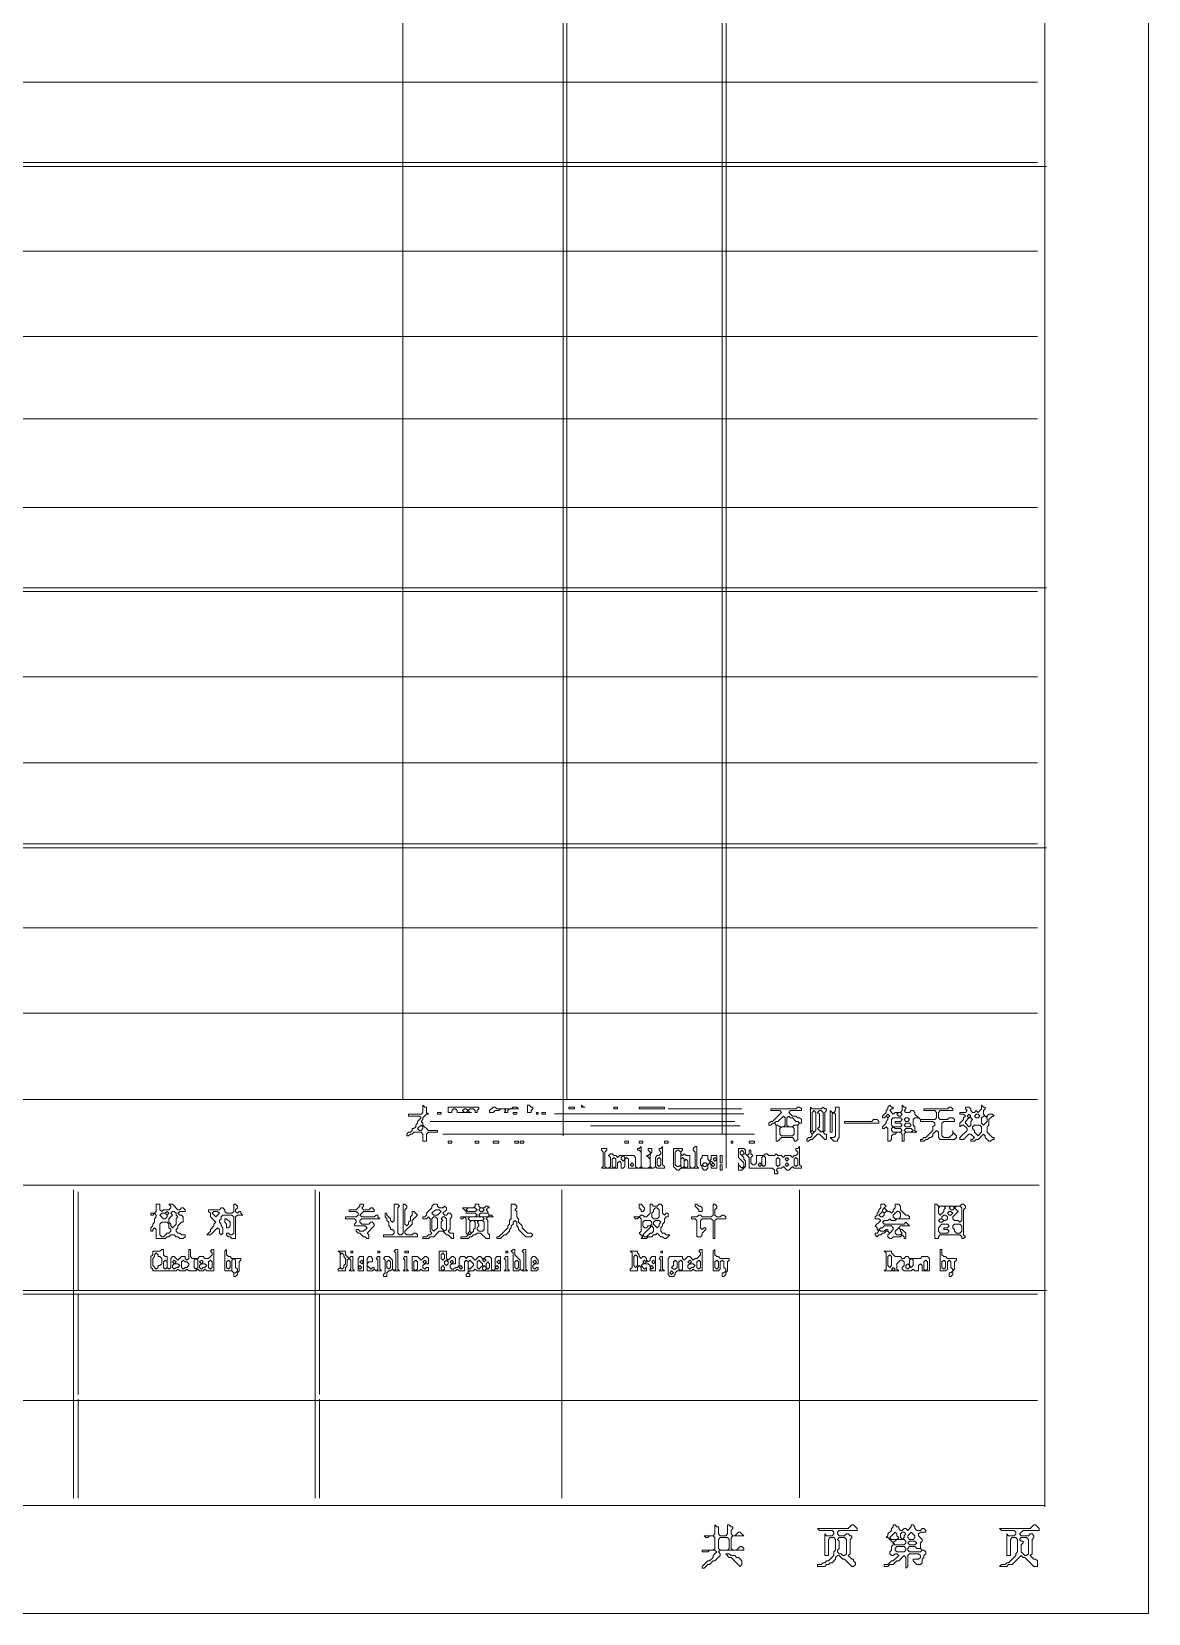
# Model space of a CAD drawing. Extents: x 58 to 1298, y 68 to 1824.
# Drawn here: x 678 to 1298, y 68 to 946 of the extents above; entities that cross this region are included whole.
import ezdxf

# ---------------------------------------------------------------- set-up
doc = ezdxf.new("R2010")
doc.units = 0
doc.layers.add('TRACE_STRAIGHT', color=5, linetype='Continuous', lineweight=0)
doc.layers.add('TRACE_TEXT_SYMBOL', color=6, linetype='Continuous', lineweight=0)

msp = doc.modelspace()

# ---------------------------------------------------------------- linework, layer by layer
at = {"layer": 'TRACE_STRAIGHT', "color": 5}
for p, q in [((1297.54, 1824), (1297.54, 67.92)), ((1240.14, 1765), (1240.14, 127)), ((883.89, 1347), (883.89, 353.26)), ((972.78, 1347), (972.78, 333)), ((974.86, 1347), (974.86, 353.26)), ((1061, 1347), (1061, 333.88)), ((1063.28, 1347), (1063.28, 315)), ((208, 917.85), (1236, 917.85)), ((203, 871.11), (1241, 871.11)), ((208, 873.39), (1236, 873.39)), ((208, 824.02), (1236, 824.02)), ((208, 776.72), (1236, 776.72)), ((208, 731.1), (1236, 731.1)), ((208, 681.72), (1236, 681.72)), ((203, 637.22), (1241, 637.22)), ((208, 635.14), (1236, 635.14)), ((208, 587.85), (1236, 587.85)), ((208, 540.14), (1236, 540.14)), ((203, 492.85), (1241, 492.85)), ((208, 495.14), (1236, 495.14)), ((208, 448.39), (1236, 448.39)), ((208, 401.1), (1236, 401.1)), ((208, 353.26), (1236, 353.26)), ((968, 345.25), (1073, 345.25)), ((1031, 348), (1072, 348)), ((899, 341), (1068, 341)), ((906, 333.88), (1079, 333.88)), ((988, 338.5), (1071, 338.5)), ((208, 305.56), (1236.88, 305.56)), ((701.08, 303), (701.08, 131.88)), ((703.6, 301.88), (703.6, 247.23)), ((835.13, 303), (835.13, 131.88)), ((837.66, 301.88), (837.66, 247.23)), ((972.13, 303), (972.13, 131.87)), ((1103.91, 303), (1103.91, 132)), ((203, 247.23), (1241, 247.23)), ((208, 245.14), (1236, 245.14)), ((703.6, 245.14), (703.6, 189.37)), ((837.66, 245.14), (837.66, 189.38)), ((208, 186.11), (1236, 186.11)), ((703.59, 186.88), (703.59, 131.88)), ((837.64, 186.88), (837.64, 131.88)), ((204.37, 127.79), (1240.14, 127.79)), ((58.12, 67.92), (1297.54, 67.92))]:
    msp.add_line(p, q, dxfattribs=at)
at = {"layer": 'TRACE_TEXT_SYMBOL', "color": 6}
for points in [[(895, 350), (895, 346), (894, 345), (887, 345), (887, 344), (893, 344), (894, 343), (892, 341), (892, 340), (891, 339), (891, 338), (890, 337), (889, 337), (889, 336), (888, 335), (887, 335), (886, 334), (886, 333), (887, 333), (888, 334), (889, 334), (890, 335), (894, 335), (895, 334), (895, 330), (897, 330), (897, 334), (898, 335), (903, 335), (903, 336), (898, 336), (895, 339), (895, 340), (894, 341), (895, 342), (895, 343), (897, 345), (898, 345), (897, 346), (897, 349), (896, 349)], [(903, 346), (905, 346), (905, 345), (903, 345)], [(909, 349), (909, 346), (911, 346), (911, 347), (912, 348), (913, 348), (914, 347), (914, 346), (922, 346), (921, 346), (920, 347), (921, 348), (923, 348), (924, 347), (924, 346), (925, 346), (925, 347), (926, 348), (926, 349)], [(917, 347), (918, 348), (919, 348), (920, 347), (919, 346), (918, 346)], [(934, 349), (932, 347), (932, 346), (934, 346), (935, 347), (937, 347), (938, 348), (940, 348), (941, 347), (940, 346), (942, 346), (942, 347), (943, 348), (948, 348), (947, 349), (945, 349), (944, 348), (936, 348), (935, 349)], [(945, 346), (947, 346), (947, 345), (945, 345)], [(953, 350), (953, 346), (955, 346), (955, 347), (956, 348), (956, 349), (955, 349), (954, 350)], [(958, 346), (959, 346), (959, 345), (958, 345)], [(961, 346), (963, 346), (963, 345), (961, 345)], [(976, 349), (979, 349), (979, 348), (976, 348)], [(983, 350), (983, 349), (985, 349), (984, 349)], [(1001, 349), (1003, 349), (1003, 348), (1001, 348)], [(1015, 349), (1029, 349), (1029, 348), (1015, 348)], [(1103, 349), (1102, 348), (1088, 348), (1088, 347), (1093, 347), (1094, 346), (1089, 341), (1088, 341), (1087, 340), (1087, 339), (1088, 339), (1089, 340), (1090, 340), (1091, 339), (1091, 330), (1092, 330), (1094, 332), (1100, 332), (1101, 331), (1101, 330), (1102, 330), (1103, 331), (1103, 339), (1104, 340), (1105, 340), (1105, 342), (1104, 343), (1103, 343), (1102, 344), (1100, 344), (1098, 346), (1099, 347), (1105, 347), (1105, 348), (1104, 349)], [(1095, 344), (1096, 343), (1096, 339), (1095, 338), (1093, 338), (1092, 339), (1091, 339), (1090, 340), (1091, 341), (1092, 341)], [(1097, 343), (1098, 344), (1099, 343), (1100, 343), (1102, 341), (1103, 341), (1104, 340), (1103, 339), (1101, 339), (1100, 338), (1098, 338), (1097, 339)], [(1110, 349), (1110, 335), (1111, 334), (1111, 333), (1110, 332), (1109, 332), (1108, 331), (1108, 330), (1109, 330), (1110, 331), (1111, 331), (1114, 334), (1115, 334), (1118, 331), (1119, 331), (1119, 334), (1118, 334), (1117, 335), (1118, 336), (1118, 346), (1119, 347), (1119, 348), (1118, 348), (1117, 349), (1116, 348), (1111, 348)], [(1111, 346), (1112, 347), (1113, 346), (1113, 336), (1112, 335), (1111, 336)], [(1114, 346), (1115, 347), (1116, 347), (1117, 346), (1117, 336), (1116, 335), (1114, 337), (1115, 338), (1115, 345)], [(1124, 349), (1124, 347), (1123, 346), (1122, 346), (1121, 347), (1121, 335), (1122, 335), (1122, 345), (1123, 346), (1124, 345), (1124, 333), (1123, 332), (1121, 332), (1123, 330), (1125, 330), (1125, 331), (1126, 332), (1126, 349)], [(1152, 344), (1153, 345), (1154, 344), (1153, 343)], [(1155, 342), (1156, 343), (1160, 343), (1161, 342), (1160, 341), (1157, 341), (1157, 340), (1160, 340), (1161, 339), (1160, 338), (1156, 338), (1155, 339)], [(1158, 345), (1159, 346), (1160, 346), (1161, 345), (1160, 344), (1159, 344)], [(1162, 342), (1163, 343), (1164, 343), (1165, 342), (1164, 341), (1163, 341)], [(1205, 350), (1205, 348), (1203, 346), (1202, 347), (1201, 346), (1200, 346), (1199, 347), (1199, 348), (1198, 349), (1196, 349), (1196, 348), (1197, 347), (1196, 346), (1193, 346), (1193, 345), (1195, 345), (1196, 344), (1195, 343), (1195, 342), (1193, 340), (1193, 338), (1194, 339), (1195, 339), (1197, 337), (1197, 336), (1193, 332), (1193, 331), (1195, 331), (1198, 334), (1199, 334), (1201, 332), (1200, 331), (1199, 331), (1199, 330), (1201, 330), (1202, 331), (1203, 331), (1206, 334), (1207, 333), (1207, 332), (1209, 330), (1210, 330), (1211, 331), (1212, 331), (1212, 332), (1211, 332), (1208, 335), (1208, 338), (1209, 339), (1209, 342), (1211, 344), (1212, 344), (1211, 345), (1209, 345), (1208, 344), (1207, 344), (1206, 345), (1206, 347), (1207, 348), (1207, 349), (1206, 349)], [(1198, 343), (1199, 343), (1200, 342), (1199, 341), (1199, 339), (1198, 338), (1196, 340), (1196, 341)], [(1197, 344), (1198, 345), (1199, 344), (1198, 343)], [(1201, 344), (1202, 345), (1203, 345), (1204, 344), (1203, 343), (1202, 343)], [(1205, 343), (1206, 344), (1207, 344), (1208, 343), (1208, 341), (1206, 339), (1205, 340)], [(894, 339), (895, 338), (895, 337), (894, 336), (893, 336), (892, 337)], [(1093, 337), (1094, 338), (1100, 338), (1101, 337), (1101, 334), (1100, 333), (1094, 333), (1093, 334)], [(1110, 335), (1111, 336), (1112, 335), (1111, 334)], [(1145, 342), (1144, 341), (1129, 341), (1129, 340), (1148, 340), (1148, 341), (1147, 342)], [(1155, 337), (1156, 338), (1157, 337), (1160, 337), (1161, 336), (1160, 335), (1156, 335), (1155, 336)], [(1162, 339), (1163, 340), (1165, 340), (1166, 339), (1165, 338), (1163, 338)], [(1162, 336), (1163, 337), (1166, 337), (1167, 336), (1166, 335), (1163, 335)], [(1200, 338), (1201, 339), (1204, 339), (1205, 338), (1205, 335), (1203, 333), (1201, 335), (1201, 336), (1200, 337)], [(909, 330), (911, 330), (911, 329), (909, 329)], [(924, 330), (926, 330), (926, 329), (924, 329)], [(934, 330), (937, 330), (937, 329), (934, 329)], [(946, 330), (948, 330), (948, 329), (946, 329)], [(949, 330), (951, 330), (951, 329), (949, 329)], [(1007, 330), (1009, 330), (1009, 329), (1007, 329)], [(1015, 330), (1017, 330), (1017, 329), (1015, 329)], [(1029, 330), (1031, 330), (1031, 329), (1029, 329)], [(1046, 327), (1045, 326), (1045, 325), (1046, 324), (1046, 316), (1045, 315), (1044, 315), (1043, 316), (1043, 322), (1041, 322), (1040, 323), (1039, 322), (1038, 323), (1038, 324), (1039, 325), (1039, 326), (1034, 326), (1034, 316), (1036, 314), (1037, 314), (1038, 315), (1048, 315), (1047, 316), (1047, 327)], [(1035, 324), (1036, 325), (1037, 325), (1038, 324), (1038, 317), (1037, 316), (1036, 316), (1035, 317)], [(1066, 330), (1067, 330), (1067, 329), (1066, 329)], [(1071, 324), (1072, 325), (1073, 324), (1073, 323), (1072, 322), (1071, 323)], [(1076, 330), (1079, 330), (1079, 329), (1076, 329)], [(1000, 320), (1001, 321), (1002, 320), (1002, 316), (1001, 315), (1000, 316)], [(1005, 321), (1006, 322), (1007, 321), (1007, 320), (1006, 319), (1005, 320)], [(1010, 317), (1011, 318), (1012, 317), (1011, 316)], [(1025, 320), (1026, 321), (1027, 320), (1027, 317), (1026, 316), (1025, 317)], [(1038, 320), (1039, 321), (1040, 320), (1040, 316), (1039, 315), (1038, 316)], [(1040, 319), (1041, 320), (1042, 319), (1042, 316), (1041, 315), (1040, 316)], [(1050, 322), (1050, 321), (1049, 320), (1049, 317), (1050, 316), (1050, 315), (1051, 314), (1052, 314), (1053, 315), (1053, 317), (1054, 318), (1055, 317), (1055, 315), (1058, 315), (1058, 322), (1055, 322), (1055, 320), (1054, 319), (1053, 320), (1053, 322)], [(1050, 317), (1051, 318), (1052, 318), (1053, 317), (1052, 316), (1051, 316)], [(1054, 318), (1055, 319), (1056, 318), (1055, 317)], [(1055, 317), (1056, 318), (1057, 317), (1056, 316)], [(1056, 320), (1057, 321), (1058, 320), (1057, 319)], [(1060, 322), (1061, 322), (1061, 318), (1060, 318)], [(1060, 317), (1061, 317), (1061, 314), (1060, 314)], [(1081, 317), (1082, 318), (1083, 317), (1082, 316)], [(1083, 321), (1084, 322), (1085, 321), (1085, 317), (1084, 316), (1083, 317)], [(1091, 320), (1092, 321), (1093, 320), (1093, 317), (1092, 316), (1091, 317)], [(1096, 320), (1097, 321), (1098, 320), (1097, 319)], [(1096, 317), (1097, 318), (1098, 317), (1097, 316)], [(1101, 320), (1102, 321), (1103, 320), (1103, 317), (1102, 316), (1101, 317)], [(747, 295), (747, 291), (746, 290), (744, 290), (744, 289), (745, 289), (746, 290), (747, 289), (747, 288), (746, 287), (746, 285), (745, 284), (745, 283), (744, 282), (744, 280), (745, 280), (745, 281), (746, 282), (747, 281), (747, 276), (752, 276), (753, 277), (754, 277), (755, 278), (757, 278), (758, 277), (759, 277), (760, 276), (762, 276), (763, 277), (763, 278), (761, 278), (760, 279), (759, 279), (758, 280), (758, 281), (759, 282), (759, 283), (761, 285), (762, 285), (762, 288), (761, 289), (760, 289), (759, 290), (760, 291), (763, 291), (763, 292), (762, 293), (761, 293), (760, 292), (759, 292), (756, 295), (754, 295), (755, 294), (755, 293), (754, 292), (751, 292), (750, 291), (749, 292), (749, 295)], [(749, 289), (750, 290), (752, 290), (753, 289), (753, 288), (752, 287), (751, 287)], [(752, 290), (753, 291), (754, 290), (753, 289)], [(755, 290), (756, 291), (757, 291), (758, 290), (758, 289), (759, 288), (758, 287), (758, 284), (756, 282), (755, 283), (755, 284), (754, 285), (754, 287), (756, 289)], [(790, 295), (790, 291), (789, 290), (786, 290), (785, 291), (785, 292), (784, 293), (783, 293), (782, 292), (776, 292), (776, 291), (777, 290), (777, 288), (780, 285), (779, 284), (779, 283), (777, 281), (777, 280), (775, 278), (777, 278), (781, 282), (782, 281), (782, 279), (783, 278), (784, 279), (784, 282), (783, 283), (783, 284), (782, 285), (782, 286), (783, 287), (783, 288), (784, 289), (789, 289), (790, 288), (790, 279), (789, 278), (788, 278), (787, 279), (786, 279), (786, 278), (787, 277), (788, 277), (789, 276), (791, 276), (791, 288), (792, 289), (795, 289), (794, 290), (794, 291), (793, 291), (792, 290), (791, 291), (791, 292), (792, 293), (792, 294), (791, 295)], [(778, 290), (779, 291), (781, 291), (782, 290), (780, 288)], [(860, 295), (860, 294), (858, 292), (854, 292), (854, 291), (858, 291), (859, 290), (859, 289), (858, 288), (852, 288), (852, 287), (857, 287), (858, 286), (858, 285), (857, 284), (857, 283), (863, 283), (864, 282), (862, 280), (860, 280), (859, 281), (858, 281), (858, 280), (859, 279), (860, 279), (862, 277), (863, 277), (864, 276), (865, 276), (865, 278), (864, 279), (868, 283), (868, 284), (867, 285), (866, 285), (865, 284), (861, 284), (860, 285), (860, 286), (861, 287), (871, 287), (870, 288), (870, 289), (869, 289), (868, 288), (861, 288), (860, 289), (862, 291), (868, 291), (868, 292), (867, 293), (866, 293), (865, 292), (862, 292), (861, 293), (862, 294), (862, 295)], [(879, 295), (879, 286), (878, 285), (877, 286), (877, 287), (875, 289), (875, 290), (874, 290), (874, 288), (875, 287), (875, 286), (876, 285), (876, 283), (877, 282), (877, 281), (878, 281), (879, 280), (879, 279), (878, 278), (873, 278), (873, 277), (892, 277), (892, 278), (891, 279), (890, 279), (889, 278), (886, 278), (885, 279), (885, 280), (889, 284), (889, 286), (892, 289), (890, 291), (889, 291), (889, 289), (888, 288), (888, 286), (887, 285), (887, 284), (886, 283), (885, 284), (885, 292), (886, 293), (886, 294), (885, 295), (884, 295), (884, 279), (883, 278), (882, 278), (881, 279), (881, 293), (882, 294), (881, 295)], [(901, 295), (900, 294), (900, 293), (897, 290), (897, 289), (896, 288), (895, 288), (895, 287), (897, 287), (898, 288), (899, 287), (899, 280), (900, 279), (899, 278), (898, 278), (897, 277), (895, 277), (895, 276), (898, 276), (899, 277), (901, 277), (904, 280), (906, 280), (908, 278), (909, 278), (911, 276), (912, 276), (912, 279), (910, 279), (909, 280), (910, 281), (910, 287), (911, 288), (911, 289), (910, 290), (909, 290), (908, 289), (907, 289), (906, 290), (908, 292), (908, 293), (907, 294), (906, 293), (904, 293), (903, 294), (903, 295)], [(902, 292), (904, 292), (905, 291), (903, 289), (901, 289), (900, 290)], [(924, 295), (924, 294), (923, 293), (917, 293), (919, 291), (919, 290), (924, 290), (925, 289), (924, 288), (916, 288), (916, 287), (917, 287), (918, 288), (919, 287), (919, 279), (920, 278), (919, 277), (916, 277), (916, 276), (920, 276), (921, 277), (922, 277), (923, 278), (924, 278), (925, 279), (927, 279), (930, 276), (932, 276), (932, 278), (931, 279), (931, 286), (930, 287), (931, 288), (934, 288), (933, 289), (932, 289), (931, 290), (931, 291), (930, 292), (931, 293), (932, 293), (931, 294), (930, 294), (929, 293), (927, 293), (926, 294), (926, 295)], [(919, 292), (920, 293), (924, 293), (925, 292), (924, 291), (920, 291)], [(926, 292), (927, 293), (928, 293), (929, 292), (928, 291), (927, 291)], [(926, 289), (927, 290), (931, 290), (932, 289), (931, 288), (927, 288)], [(944, 295), (944, 287), (943, 286), (943, 284), (942, 283), (942, 282), (937, 277), (936, 277), (936, 276), (938, 276), (940, 278), (941, 278), (943, 280), (943, 281), (944, 282), (944, 283), (945, 284), (945, 285), (946, 286), (947, 285), (947, 283), (948, 282), (948, 281), (952, 277), (955, 277), (956, 278), (955, 279), (953, 279), (950, 282), (950, 283), (948, 285), (948, 287), (947, 288), (947, 291), (946, 292), (947, 293), (947, 294), (946, 295)], [(1021, 295), (1021, 290), (1019, 288), (1018, 288), (1017, 289), (1016, 289), (1015, 288), (1012, 288), (1013, 287), (1014, 287), (1015, 288), (1016, 287), (1016, 280), (1015, 279), (1017, 277), (1016, 276), (1019, 276), (1020, 277), (1022, 277), (1023, 278), (1024, 278), (1025, 279), (1027, 277), (1028, 277), (1029, 276), (1030, 276), (1032, 278), (1030, 278), (1029, 279), (1028, 279), (1027, 280), (1027, 282), (1028, 283), (1028, 284), (1029, 285), (1029, 287), (1030, 288), (1031, 288), (1031, 290), (1030, 290), (1029, 289), (1028, 290), (1028, 294), (1027, 295), (1026, 295), (1025, 294), (1023, 294), (1022, 295)], [(1015, 295), (1015, 293), (1016, 292), (1016, 291), (1017, 291), (1018, 292), (1018, 293), (1016, 295)], [(1023, 292), (1024, 293), (1025, 293), (1026, 292), (1026, 288), (1025, 287), (1023, 287), (1022, 288), (1022, 290), (1023, 291)], [(1056, 295), (1056, 289), (1055, 288), (1050, 288), (1049, 289), (1048, 289), (1047, 288), (1044, 288), (1044, 287), (1046, 287), (1047, 286), (1047, 277), (1049, 277), (1050, 278), (1050, 279), (1052, 281), (1052, 282), (1051, 282), (1050, 281), (1049, 282), (1049, 286), (1050, 287), (1055, 287), (1056, 286), (1056, 276), (1057, 276), (1057, 286), (1058, 287), (1063, 287), (1063, 288), (1062, 289), (1061, 289), (1060, 288), (1058, 288), (1057, 289), (1057, 292), (1058, 293), (1058, 294), (1057, 295)], [(1046, 295), (1046, 294), (1048, 292), (1048, 291), (1050, 291), (1050, 293), (1049, 294), (1048, 294), (1047, 295)], [(1150, 291), (1151, 290), (1151, 289), (1150, 288), (1149, 288), (1148, 289)], [(1150, 292), (1151, 293), (1152, 292), (1152, 291), (1151, 290), (1150, 291)], [(1158, 291), (1159, 291), (1160, 290), (1160, 288), (1159, 287), (1157, 287), (1156, 288), (1156, 289)], [(1179, 295), (1179, 276), (1181, 276), (1181, 277), (1182, 278), (1193, 278), (1194, 277), (1194, 276), (1195, 276), (1196, 277), (1195, 278), (1195, 292), (1196, 293), (1196, 294), (1195, 295), (1194, 295), (1193, 294), (1181, 294), (1180, 295)], [(1181, 293), (1182, 294), (1184, 294), (1185, 293), (1184, 292), (1184, 291), (1182, 289), (1181, 290)], [(1186, 290), (1187, 291), (1188, 291), (1189, 290), (1188, 289), (1187, 289)], [(1187, 293), (1188, 294), (1189, 294), (1190, 293), (1189, 292), (1188, 292)], [(1190, 293), (1191, 294), (1193, 294), (1194, 293), (1194, 286), (1193, 285), (1192, 286), (1190, 286), (1189, 287), (1189, 288), (1192, 291)], [(749, 284), (750, 285), (753, 285), (754, 284), (754, 282), (755, 281), (755, 280), (754, 279), (753, 279), (751, 277), (750, 277), (749, 278)], [(785, 287), (785, 285), (786, 284), (786, 282), (787, 282), (788, 283), (788, 285), (786, 287)], [(900, 287), (901, 288), (902, 288), (903, 287), (903, 282), (901, 280), (900, 281)], [(905, 287), (906, 288), (907, 288), (908, 287), (908, 281), (907, 280), (905, 282), (905, 285), (906, 286)], [(920, 287), (921, 288), (928, 288), (929, 287), (928, 286), (921, 286)], [(921, 285), (922, 286), (923, 286), (924, 285), (924, 282), (923, 281), (923, 280), (922, 279), (921, 280)], [(925, 285), (926, 286), (928, 286), (929, 285), (929, 281), (928, 280), (926, 280), (925, 281), (925, 282), (926, 283), (926, 284)], [(1017, 285), (1018, 286), (1021, 286), (1022, 285), (1022, 284), (1021, 283), (1020, 283), (1019, 282), (1018, 282), (1017, 283)], [(1022, 283), (1023, 282), (1023, 280), (1022, 279), (1021, 279), (1019, 277), (1018, 277), (1017, 278)], [(1023, 285), (1024, 286), (1026, 286), (1027, 285), (1026, 284), (1026, 283), (1025, 282), (1023, 284)], [(1150, 282), (1151, 283), (1155, 283), (1156, 282), (1156, 281), (1154, 279), (1153, 280), (1153, 281), (1152, 281), (1151, 280), (1149, 280), (1148, 281), (1149, 282)], [(1159, 282), (1160, 281), (1160, 280), (1161, 279), (1160, 278), (1158, 278), (1157, 279), (1157, 280)], [(1181, 286), (1182, 287), (1183, 287), (1184, 286), (1183, 285), (1182, 285)], [(1183, 284), (1186, 284), (1187, 283), (1186, 282), (1184, 282), (1184, 281), (1186, 281), (1187, 280), (1186, 279), (1182, 279), (1181, 280), (1181, 282)], [(1183, 288), (1184, 289), (1185, 289), (1186, 288), (1186, 287), (1185, 286), (1184, 286), (1183, 287)], [(1189, 283), (1190, 284), (1193, 284), (1194, 283), (1194, 280), (1193, 279), (1191, 279), (1190, 280), (1190, 281), (1189, 282)], [(920, 279), (921, 280), (922, 279), (921, 278)], [(750, 270), (749, 269), (745, 269), (745, 267), (744, 266), (744, 260), (745, 259), (745, 258), (758, 258), (759, 259), (760, 258), (763, 258), (764, 259), (765, 258), (769, 258), (770, 259), (771, 258), (773, 258), (774, 259), (775, 258), (779, 258), (779, 270), (778, 270), (777, 269), (778, 268), (778, 267), (776, 265), (774, 265), (773, 266), (771, 266), (770, 265), (767, 265), (766, 266), (766, 270), (765, 270), (765, 265), (764, 264), (763, 265), (763, 266), (761, 266), (759, 264), (757, 266), (756, 266), (755, 265), (755, 260), (754, 259), (753, 260), (753, 266), (752, 266), (751, 267), (751, 270)], [(746, 267), (747, 268), (748, 267), (748, 266), (749, 266), (750, 265), (750, 262), (749, 261), (748, 261), (748, 260), (747, 259), (745, 261), (745, 265), (746, 266)], [(751, 263), (752, 264), (753, 263), (753, 260), (752, 259), (751, 260)], [(756, 263), (757, 264), (758, 263), (757, 262)], [(761, 263), (762, 264), (763, 263), (764, 263), (765, 262), (765, 261), (764, 260), (763, 260), (762, 259), (761, 260)], [(768, 264), (769, 265), (770, 264), (770, 260), (769, 259), (768, 260)], [(771, 263), (772, 264), (773, 263), (772, 262)], [(776, 263), (777, 264), (778, 263), (778, 260), (777, 259), (776, 260)], [(786, 270), (785, 269), (785, 258), (789, 258), (790, 257), (790, 255), (791, 255), (792, 256), (792, 257), (793, 258), (793, 263), (794, 264), (794, 265), (789, 265), (788, 266), (787, 266), (786, 267)], [(786, 263), (787, 264), (788, 263), (788, 260), (787, 259), (786, 260)], [(789, 264), (790, 265), (791, 264), (791, 260), (792, 259), (792, 258), (791, 257), (790, 257), (789, 258)], [(848, 269), (849, 268), (849, 260), (848, 259), (848, 258), (852, 258), (852, 260), (853, 261), (853, 264), (854, 265), (855, 264), (855, 259), (854, 258), (857, 258), (856, 259), (856, 266), (855, 266), (854, 265), (852, 267), (852, 269)], [(849, 267), (850, 268), (851, 267), (851, 266), (852, 265), (852, 262), (851, 261), (851, 260), (850, 259), (849, 260)], [(855, 269), (855, 268), (856, 268), (856, 269)], [(860, 266), (859, 265), (859, 258), (862, 258), (862, 266)], [(860, 263), (861, 264), (862, 263), (861, 262)], [(865, 266), (864, 265), (864, 258), (867, 258), (868, 259), (869, 258), (872, 258), (871, 259), (871, 266), (870, 266), (869, 265), (870, 264), (870, 259), (869, 258), (868, 259), (868, 260), (867, 260), (866, 259), (864, 261), (864, 262), (865, 263), (867, 263), (867, 265), (866, 266)], [(870, 269), (870, 268), (871, 268), (871, 269)], [(880, 270), (879, 269), (880, 268), (880, 259), (879, 258), (878, 259), (878, 264), (876, 266), (874, 266), (873, 265), (874, 264), (874, 257), (873, 256), (873, 255), (875, 255), (875, 257), (876, 258), (877, 258), (878, 259), (879, 258), (882, 258), (881, 259), (881, 270)], [(875, 263), (876, 264), (877, 263), (877, 260), (876, 259), (875, 260)], [(885, 266), (884, 265), (885, 264), (885, 259), (884, 258), (887, 258), (886, 259), (886, 266)], [(885, 269), (885, 268), (887, 268), (887, 269)], [(889, 266), (889, 258), (893, 258), (894, 259), (895, 258), (898, 258), (898, 260), (897, 260), (896, 259), (895, 260), (895, 261), (896, 262), (898, 262), (898, 265), (897, 266), (896, 266), (894, 264), (892, 266)], [(890, 263), (891, 264), (892, 263), (892, 259), (891, 258), (890, 259)], [(895, 263), (896, 264), (897, 263), (896, 262)], [(904, 269), (904, 258), (913, 258), (914, 259), (915, 258), (918, 258), (918, 263), (919, 264), (920, 263), (920, 257), (919, 256), (919, 255), (921, 255), (921, 256), (920, 257), (921, 258), (923, 258), (924, 259), (925, 258), (938, 258), (938, 266), (936, 266), (935, 265), (935, 259), (934, 258), (933, 259), (933, 265), (932, 266), (930, 266), (929, 265), (928, 265), (927, 266), (926, 266), (924, 264), (922, 266), (920, 266), (919, 265), (918, 266), (916, 266), (915, 265), (915, 261), (914, 260), (913, 260), (912, 259), (911, 259), (910, 260), (910, 261), (911, 262), (913, 262), (913, 265), (912, 266), (911, 266), (909, 264), (908, 265), (908, 269)], [(905, 267), (906, 268), (907, 267), (907, 265), (906, 264), (905, 265)], [(907, 263), (908, 264), (909, 263), (909, 262), (908, 261), (907, 262)], [(910, 263), (911, 264), (912, 263), (911, 262)], [(920, 263), (921, 264), (923, 262), (923, 261), (921, 259), (920, 260)], [(925, 263), (926, 264), (928, 262), (928, 261), (926, 259), (925, 260)], [(928, 264), (929, 265), (930, 264), (929, 263)], [(936, 263), (937, 264), (938, 263), (937, 262)], [(941, 266), (940, 265), (941, 264), (941, 259), (940, 258), (943, 258), (942, 259), (942, 266)], [(941, 269), (941, 268), (942, 268), (942, 269)], [(945, 270), (944, 269), (945, 268), (945, 258), (948, 258), (949, 259), (950, 258), (953, 258), (952, 259), (952, 270), (951, 270), (950, 269), (951, 268), (951, 259), (950, 258), (949, 259), (949, 264), (946, 267), (946, 270)], [(946, 263), (947, 264), (948, 263), (948, 260), (947, 259), (946, 260)], [(956, 266), (955, 265), (955, 258), (958, 258), (959, 259), (959, 260), (958, 260), (957, 259), (956, 260), (956, 261), (957, 262), (959, 262), (959, 264), (957, 266)], [(956, 263), (957, 264), (958, 263), (957, 262)], [(1010, 269), (1011, 268), (1011, 260), (1010, 259), (1010, 258), (1014, 258), (1014, 260), (1015, 261), (1016, 260), (1016, 258), (1019, 258), (1019, 260), (1018, 259), (1016, 261), (1017, 262), (1020, 262), (1021, 261), (1021, 258), (1024, 258), (1024, 266), (1022, 266), (1021, 265), (1021, 264), (1020, 263), (1019, 264), (1019, 265), (1018, 266), (1017, 266), (1016, 265), (1015, 266), (1015, 267), (1014, 268), (1014, 269)], [(1012, 266), (1013, 267), (1014, 266), (1014, 261), (1013, 260), (1012, 261)], [(1017, 263), (1018, 264), (1019, 263), (1018, 262)], [(1022, 263), (1023, 264), (1024, 263), (1023, 262)], [(1027, 266), (1026, 265), (1027, 264), (1027, 259), (1026, 258), (1029, 258), (1028, 259), (1028, 266)], [(1027, 269), (1027, 268), (1028, 268), (1028, 269)], [(1049, 270), (1048, 269), (1049, 268), (1049, 267), (1047, 265), (1046, 265), (1045, 264), (1043, 266), (1042, 266), (1040, 264), (1039, 265), (1039, 266), (1032, 266), (1031, 265), (1031, 256), (1032, 255), (1034, 255), (1035, 256), (1035, 257), (1036, 258), (1044, 258), (1045, 259), (1046, 258), (1050, 258), (1050, 270)], [(1034, 263), (1035, 264), (1036, 263), (1036, 260), (1035, 259), (1034, 259), (1033, 260), (1034, 261)], [(1037, 263), (1038, 264), (1039, 263), (1039, 259), (1038, 258), (1037, 259)], [(1042, 263), (1043, 264), (1044, 263), (1043, 262)], [(1047, 263), (1048, 264), (1049, 263), (1049, 260), (1048, 259), (1047, 260)], [(1057, 270), (1056, 269), (1056, 258), (1059, 258), (1060, 259), (1060, 263), (1061, 264), (1062, 263), (1062, 260), (1063, 259), (1063, 258), (1062, 257), (1061, 257), (1061, 255), (1062, 255), (1063, 256), (1063, 257), (1064, 258), (1064, 263), (1065, 264), (1065, 265), (1060, 265), (1059, 266), (1058, 266), (1057, 267)], [(1057, 263), (1058, 264), (1059, 263), (1059, 260), (1058, 259), (1057, 260)], [(1151, 269), (1152, 268), (1152, 259), (1151, 258), (1159, 258), (1158, 259), (1158, 262), (1160, 264), (1161, 264), (1162, 263), (1162, 261), (1161, 260), (1161, 259), (1162, 258), (1166, 258), (1167, 259), (1168, 258), (1170, 258), (1170, 261), (1171, 262), (1172, 261), (1172, 258), (1176, 258), (1176, 265), (1175, 266), (1172, 266), (1171, 265), (1165, 265), (1164, 266), (1163, 266), (1162, 265), (1161, 265), (1160, 266), (1157, 266), (1155, 268), (1155, 269)], [(1153, 266), (1154, 267), (1155, 266), (1155, 261), (1154, 260), (1153, 261)], [(1165, 264), (1166, 265), (1167, 264), (1167, 261), (1166, 260), (1165, 261)], [(1173, 263), (1174, 264), (1175, 263), (1175, 259), (1174, 258), (1173, 259)], [(1182, 270), (1182, 258), (1185, 258), (1186, 259), (1186, 263), (1187, 264), (1188, 263), (1188, 260), (1189, 259), (1189, 258), (1188, 257), (1187, 257), (1187, 255), (1188, 255), (1189, 256), (1189, 258), (1190, 259), (1190, 263), (1191, 264), (1191, 265), (1186, 265), (1185, 266), (1184, 266), (1183, 267), (1183, 270)], [(1183, 263), (1184, 264), (1185, 263), (1185, 260), (1184, 259), (1183, 260)], [(756, 261), (757, 262), (759, 262), (760, 261), (759, 260), (758, 260), (757, 259), (756, 260)], [(771, 261), (772, 262), (774, 262), (775, 261), (774, 260), (773, 260), (772, 259), (771, 260)], [(859, 260), (860, 261), (861, 260), (860, 259)], [(905, 260), (906, 261), (907, 260), (907, 259), (906, 258), (905, 259)], [(915, 260), (916, 261), (917, 260), (916, 259)], [(928, 260), (929, 261), (930, 260), (930, 259), (929, 258), (928, 259)], [(930, 262), (931, 263), (932, 262), (932, 260), (931, 259), (930, 260)], [(935, 260), (936, 261), (937, 260), (936, 259)], [(1021, 260), (1022, 261), (1023, 260), (1022, 259)], [(1032, 257), (1033, 258), (1034, 257), (1033, 256)], [(1042, 261), (1043, 262), (1045, 262), (1046, 261), (1045, 260), (1044, 260), (1043, 259), (1042, 260)], [(1155, 259), (1156, 260), (1157, 259), (1156, 258)], [(1163, 261), (1164, 262), (1165, 261), (1165, 260), (1164, 259), (1163, 260)], [(1057, 117), (1057, 112), (1056, 111), (1051, 111), (1052, 110), (1053, 110), (1054, 111), (1056, 111), (1057, 110), (1057, 104), (1056, 103), (1050, 103), (1050, 102), (1053, 102), (1054, 103), (1057, 103), (1058, 102), (1056, 100), (1056, 99), (1054, 97), (1053, 97), (1050, 94), (1050, 93), (1051, 93), (1053, 95), (1054, 95), (1056, 97), (1057, 97), (1060, 100), (1060, 101), (1059, 102), (1060, 103), (1073, 103), (1073, 104), (1072, 105), (1071, 105), (1069, 103), (1067, 103), (1066, 104), (1066, 110), (1067, 111), (1073, 111), (1071, 113), (1070, 113), (1068, 111), (1067, 111), (1066, 112), (1066, 114), (1067, 115), (1067, 116), (1066, 116), (1065, 117), (1064, 117), (1064, 112), (1063, 111), (1060, 111), (1059, 112), (1059, 116), (1058, 116)], [(1133, 117), (1131, 115), (1114, 115), (1115, 114), (1122, 114), (1123, 113), (1123, 112), (1122, 111), (1119, 111), (1118, 112), (1118, 100), (1120, 100), (1120, 109), (1121, 110), (1123, 110), (1124, 109), (1124, 103), (1123, 102), (1123, 100), (1120, 97), (1119, 97), (1118, 96), (1117, 96), (1116, 95), (1114, 95), (1114, 94), (1118, 94), (1119, 95), (1120, 95), (1121, 96), (1122, 96), (1124, 98), (1124, 99), (1125, 100), (1126, 100), (1128, 98), (1129, 98), (1133, 94), (1134, 94), (1135, 95), (1135, 96), (1134, 97), (1134, 98), (1133, 98), (1131, 100), (1132, 101), (1132, 109), (1133, 110), (1133, 111), (1132, 111), (1131, 112), (1130, 112), (1129, 111), (1126, 111), (1125, 112), (1125, 113), (1126, 114), (1136, 114), (1136, 115), (1134, 117)], [(1234, 117), (1232, 115), (1215, 115), (1216, 114), (1223, 114), (1224, 113), (1224, 112), (1223, 111), (1220, 111), (1219, 112), (1219, 100), (1221, 100), (1221, 109), (1222, 110), (1224, 110), (1225, 109), (1225, 102), (1224, 101), (1224, 100), (1220, 96), (1219, 96), (1218, 95), (1216, 95), (1215, 94), (1219, 94), (1220, 95), (1222, 95), (1227, 100), (1228, 99), (1229, 99), (1234, 94), (1236, 94), (1236, 97), (1235, 98), (1234, 98), (1232, 100), (1233, 101), (1233, 109), (1234, 110), (1234, 111), (1233, 112), (1232, 112), (1231, 111), (1227, 111), (1226, 112), (1228, 114), (1237, 114), (1237, 115), (1235, 117)], [(1059, 109), (1060, 110), (1064, 110), (1065, 109), (1065, 104), (1064, 103), (1060, 103), (1059, 104)], [(1125, 109), (1126, 110), (1129, 110), (1130, 109), (1130, 101), (1129, 100), (1128, 100), (1127, 101), (1126, 101), (1125, 102), (1125, 103), (1126, 104), (1126, 108)], [(1157, 113), (1158, 112), (1158, 111), (1159, 110), (1158, 109), (1155, 109), (1154, 110)], [(1158, 109), (1162, 109), (1163, 108), (1163, 107), (1162, 106), (1157, 106), (1156, 107)], [(1160, 112), (1161, 113), (1162, 113), (1163, 112), (1162, 111), (1162, 110), (1161, 109), (1160, 110)], [(1166, 113), (1168, 111), (1168, 110), (1167, 109), (1165, 109), (1164, 110), (1164, 111)], [(1164, 107), (1165, 108), (1168, 108), (1169, 107), (1168, 106), (1165, 106)], [(1226, 109), (1227, 110), (1230, 110), (1231, 109), (1231, 101), (1230, 100), (1229, 100), (1227, 102), (1227, 106), (1228, 107), (1228, 108), (1227, 108)], [(1063, 101), (1065, 99), (1066, 99), (1071, 94), (1072, 95), (1072, 97), (1070, 99), (1069, 99), (1068, 100), (1066, 100), (1065, 101)], [(1157, 104), (1158, 105), (1162, 105), (1163, 104), (1163, 103), (1162, 102), (1158, 102), (1157, 103)], [(1164, 104), (1165, 105), (1168, 105), (1169, 104), (1171, 104), (1172, 103), (1171, 102), (1165, 102), (1164, 103)]]:
    msp.add_lwpolyline(points, close=True, dxfattribs=at)
for points in [[(1154, 350), (1153, 349), (1153, 348), (1152, 347), (1152, 346), (1150, 344), (1150, 343), (1151, 343), (1152, 344), (1153, 343), (1153, 342), (1152, 341), (1152, 340), (1150, 338), (1150, 337), (1151, 337), (1152, 338), (1153, 337), (1153, 330), (1154, 330), (1155, 331), (1155, 333), (1156, 334), (1157, 334), (1158, 335), (1160, 335), (1161, 334), (1161, 330), (1162, 330), (1162, 334), (1163, 335), (1169, 335), (1168, 336), (1168, 338), (1167, 339), (1167, 342), (1168, 343), (1170, 343), (1171, 342), (1171, 341), (1178, 341), (1179, 340), (1179, 339), (1178, 338), (1178, 336), (1174, 332), (1173, 332), (1172, 331), (1171, 331), (1171, 330), (1173, 330), (1174, 331), (1175, 331), (1176, 332), (1177, 332), (1178, 333), (1178, 334), (1180, 336), (1181, 335), (1181, 332), (1182, 331), (1190, 331), (1191, 332), (1191, 333)], [(1191, 333), (1189, 335), (1189, 336), (1189, 334), (1187, 332), (1184, 332), (1183, 333), (1183, 340), (1184, 341), (1190, 341), (1190, 342), (1189, 343), (1187, 343), (1186, 342), (1182, 342), (1181, 343), (1181, 346), (1182, 347), (1189, 347), (1189, 348), (1188, 349), (1187, 349), (1186, 348), (1173, 348), (1173, 347), (1179, 347), (1180, 346), (1180, 343), (1179, 342), (1171, 342), (1168, 345), (1168, 346), (1167, 347), (1166, 347), (1165, 346), (1163, 346), (1162, 347), (1163, 348), (1163, 349), (1162, 349), (1161, 350), (1161, 347), (1160, 346), (1157, 346), (1156, 345), (1154, 347), (1155, 348), (1156, 348), (1156, 349), (1155, 349), (1154, 350)], [(1016, 327), (1015, 326), (1014, 326), (1014, 325), (1015, 325), (1016, 324), (1016, 316), (1015, 315), (1014, 315), (1013, 316), (1013, 321), (1012, 322), (1004, 322), (1003, 321), (1002, 322), (1001, 322), (1000, 323), (999, 323), (998, 322), (999, 321), (999, 316), (998, 315), (997, 315), (996, 316), (996, 324), (997, 325), (997, 326), (994, 326), (994, 325), (995, 324), (995, 316), (994, 315), (1003, 315), (1003, 318), (1004, 319), (1005, 318), (1005, 315), (1006, 315), (1007, 316), (1007, 320), (1008, 321), (1009, 320), (1009, 315), (1023, 315), (1024, 316), (1025, 315), (1029, 315), (1029, 316), (1028, 317), (1028, 327), (1027, 326), (1026, 326), (1026, 325), (1027, 324), (1027, 323), (1026, 322), (1025, 322), (1024, 321), (1024, 316), (1023, 315), (1022, 315), (1021, 316), (1021, 323), (1022, 324)], [(1022, 324), (1022, 326), (1020, 326), (1020, 325), (1021, 324), (1021, 323), (1020, 322), (1019, 322), (1021, 320), (1021, 316), (1020, 315), (1017, 315), (1016, 316), (1016, 327)], [(1104, 327), (1103, 326), (1102, 326), (1102, 325), (1103, 324), (1103, 323), (1102, 322), (1101, 322), (1100, 321), (1099, 322), (1096, 322), (1095, 321), (1094, 322), (1092, 322), (1091, 323), (1090, 322), (1087, 322), (1086, 323), (1085, 323), (1084, 322), (1080, 322), (1080, 318), (1079, 317), (1078, 317), (1077, 318), (1077, 321), (1078, 322), (1077, 323), (1077, 325), (1076, 325), (1076, 323), (1075, 322), (1074, 323), (1074, 325), (1073, 326), (1070, 326), (1070, 321), (1073, 318), (1073, 316), (1072, 315), (1070, 317), (1070, 318), (1070, 314), (1072, 314), (1074, 316), (1074, 319), (1073, 320), (1073, 321), (1072, 322), (1073, 323), (1074, 323), (1076, 321), (1076, 315), (1089, 315), (1090, 314), (1090, 312), (1092, 312), (1092, 313), (1091, 314), (1092, 315), (1094, 315), (1095, 316), (1097, 314), (1098, 314)], [(1098, 314), (1100, 316), (1101, 315), (1105, 315), (1105, 316), (1104, 317), (1104, 327)], [(1149, 295), (1149, 293), (1148, 292), (1148, 291), (1147, 290), (1147, 289), (1146, 288), (1146, 287), (1148, 287), (1149, 286), (1146, 283), (1147, 282), (1147, 281), (1148, 280), (1147, 279), (1146, 279), (1146, 278), (1147, 277), (1148, 278), (1149, 278), (1150, 279), (1151, 279), (1152, 280), (1153, 280), (1154, 279), (1153, 278), (1153, 277), (1154, 276), (1155, 276), (1156, 277), (1160, 277), (1161, 278), (1162, 277), (1162, 276), (1163, 276), (1163, 279), (1161, 281), (1160, 281), (1159, 282), (1160, 283), (1165, 283), (1163, 285), (1162, 284), (1151, 284), (1150, 285), (1151, 286), (1153, 286), (1154, 287), (1155, 286), (1157, 286), (1158, 287), (1165, 287), (1165, 288), (1164, 289), (1163, 289), (1160, 292), (1160, 294), (1159, 295), (1157, 295), (1157, 293), (1156, 292), (1156, 291), (1155, 290), (1154, 291)], [(1154, 291), (1153, 291), (1151, 293), (1152, 294), (1151, 295), (1149, 295)], [(1156, 117), (1156, 116), (1155, 115), (1155, 114), (1153, 112), (1153, 111), (1152, 110), (1153, 110), (1156, 107), (1156, 106), (1155, 105), (1155, 103), (1154, 102), (1154, 101), (1155, 100), (1156, 100), (1157, 101), (1158, 101), (1159, 100), (1156, 97), (1155, 97), (1153, 95), (1151, 95), (1151, 94), (1153, 94), (1154, 95), (1156, 95), (1158, 97), (1159, 97), (1162, 100), (1163, 99), (1163, 93), (1164, 94), (1164, 100), (1165, 101), (1170, 101), (1171, 100), (1171, 99), (1170, 98), (1167, 98), (1167, 97), (1169, 95), (1171, 95), (1172, 96), (1172, 98), (1173, 99), (1173, 100), (1174, 101), (1174, 102), (1173, 103), (1172, 103), (1171, 104), (1171, 107), (1172, 108), (1172, 109), (1170, 111), (1170, 112), (1171, 113), (1174, 113), (1174, 114), (1173, 115), (1172, 115), (1171, 114), (1169, 114)], [(1169, 114), (1168, 115), (1168, 116), (1167, 117), (1166, 117), (1166, 116), (1164, 114), (1163, 115), (1162, 115), (1161, 114), (1160, 114), (1159, 115), (1159, 116), (1158, 116), (1157, 117), (1156, 117)]]:
    msp.add_lwpolyline(points, dxfattribs=at)

doc.saveas('drawing.dxf')
